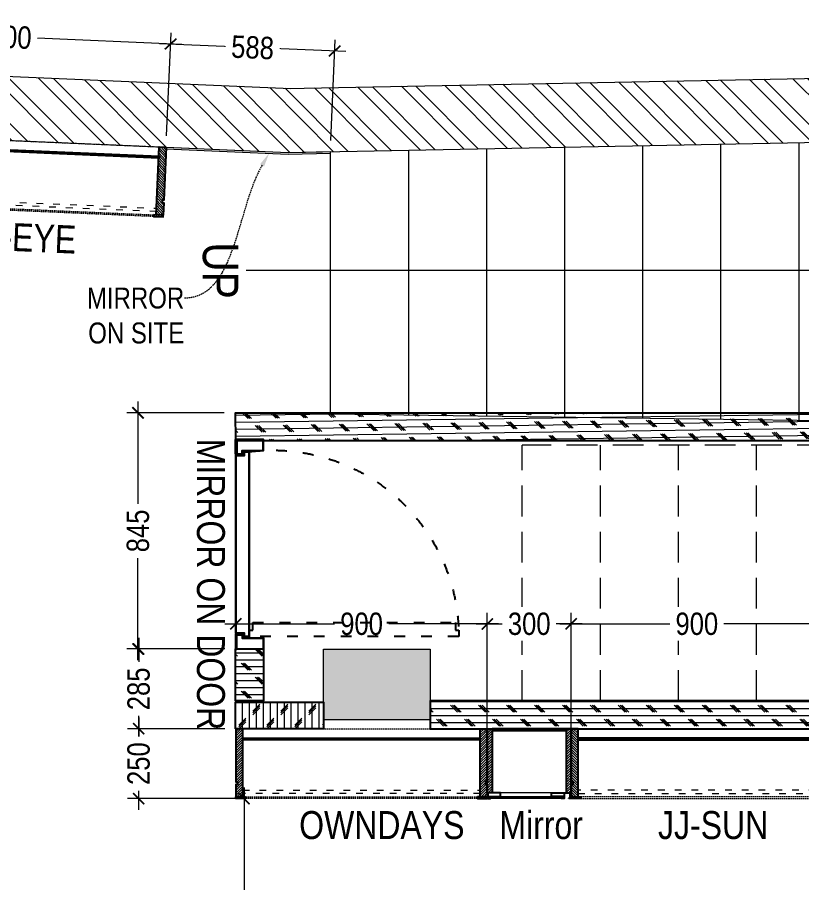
# Model space of a CAD drawing. Extents: x 8885 to 22004, y -1013833 to -999816.
# Drawn here: x 14774 to 17582, y -1010573 to -1007476 of the extents above; entities that cross this region are included whole.
import ezdxf
from ezdxf import colors
from ezdxf.entities.mleader import LeaderData, LeaderLine
from ezdxf.lldxf.tags import DXFTag
from ezdxf.math import Vec2, Vec3

# ---------------------------------------------------------------- set-up
doc = ezdxf.new("R2010")
doc.units = 0
doc.header["$LTSCALE"] = 40
doc.header["$MEASUREMENT"] = 0
doc.header["$PDMODE"] = 3
for name, pattern in [('a_p6_plan_L18$0$HIDDEN', [0.375, 0.25, -0.125]), ('ACAD_ISO03W100', [30, 12, -18]), ('HIDDEN', [0.375, 0.25, -0.125]), ('HIDDEN2', [0.1875, 0.125, -0.0625])]:
    doc.linetypes.add(name, pattern=pattern)
for name, color, linetype, lineweight in [('A-WALL-MASY', 1, 'Continuous', 9), ('Column', 243, 'Continuous', 9), ('Column hatch', 8, 'Continuous', 9), ('dimensions', 149, 'Continuous', 5), ('Floor-Unit', 1, 'Continuous', 13), ('IM-ANNO-HATCH', 8, 'Continuous', 5), ('LENS_PARTITION', 21, 'Continuous', 25), ('LENS_TEXT', 31, 'HIDDEN2', 5), ('LN-DIMENSION', 252, 'Continuous', 5), ('LN-ELEVATION-1', 81, 'Continuous', 25), ('LN-ELEVATION-2', 103, 'Continuous', 20), ('LN-ELEVATION-3', 125, 'a_p6_plan_L18$0$HIDDEN', 18), ('LN-ELEVATION-4', 145, 'Continuous', 13), ('LN-HATCH', 251, 'Continuous', 0), ('Mirror', 4, 'Continuous', 15), ('Paneling', 34, 'Continuous', 5), ('Steps', 4, 'Continuous', 9), ('wall hatch', 22, 'Continuous', 9)]:
    doc.layers.add(name, color=color, linetype=linetype, lineweight=lineweight)
doc.styles.get("Standard").update_dxf_attribs({"font": 'ARIALN.TTF'})
tags = doc.linetypes.add('DASHED2', pattern=[0.375, 0.25, -0.125]).pattern_tags.tags
tags[6:7] = [DXFTag(74, 4), DXFTag(75, 0), DXFTag(340, '0'), DXFTag(46, 1.0), DXFTag(50, 0.0), DXFTag(44, 0.0), DXFTag(45, 0.0)]
tags[4:5] = [DXFTag(74, 4), DXFTag(75, 0), DXFTag(340, '0'), DXFTag(46, 1.0), DXFTag(50, 0.0), DXFTag(44, 0.0), DXFTag(45, 0.0)]
doc.dimstyles.new('Working', dxfattribs={"dimscale": 0.8, "dimtxt": 100, "dimasz": 50, "dimexe": 50, "dimexo": 50, "dimgap": 0, "dimtad": 0, "dimdec": 0, "dimzin": 0, "dimdsep": 46, "dimtxsty": 'Standard', "dimblk": 'ARCHTICK', "dimcen": 0, "dimdle": 50, "dimclrd": 250, "dimclre": 8, "dimclrt": 7, "dimadec": 0, "dimazin": 0, "dimtfac": 1, "dimtdec": 0, "dimtofl": 0, "dimtmove": 1, "dimatfit": 3, "dimfxl": 3, "dimtolj": 1, "dimlwd": 5, "dimlwe": 0, "dimarcsym": 0})
pattern_1 = [(45, (4208834.247, 1706614.74), (-4.4901280605, 4.4901280605), [])]
pattern_2 = [(45, (4209134.247, 1706614.74), (-4.4901280605, 4.4901280605), [])]
pattern_3 = [(180, (0, 0), (-3e-15, -25), []), (315, (-12.5, 12.5), (50, 50), [35.355339, -35.355339]), (315, (-18.75, 12.5), (50, 50), [35.355339, -35.355339]), (315, (-25, 12.5), (50, 50), [35.355339, -35.355339])]

# ---------------------------------------------------------------- blocks, each defined once
blk = doc.blocks.new('GFHFD')
at = {"layer": 'LN-HATCH', "ltscale": 0.5}
h = blk.add_hatch(dxfattribs=at)
h.set_pattern_fill('ANSI31', color=256, scale=2)
h.set_pattern_definition([(45, (4097187.331, 1708800.267), (-4.4901280605, 4.4901280605), [])])
h.paths.add_polyline_path([(792.1, 220), (792.1, 30), (786.1, 30), (786.1, 20), (792.1, 20), (792.1, -24), (767.1, -24), (767.1, 220)])
h.paths.add_polyline_path([(-382.9, 180), (767.1, 180), (767.1, 186), (-382.9, 186)])
h.paths.add_polyline_path([(757.1, -24), (757.1, -30), (792.1, -30), (792.1, -24)])
h.paths.add_polyline_path([(-407.9, 220), (-407.9, 30), (-401.9, 30), (-401.9, 20), (-407.9, 20), (-407.9, -24), (-382.9, -24), (-382.9, 220)])
h.paths.add_polyline_path([(-372.9, -24), (-372.9, -30), (-407.9, -30), (-407.9, -24)])
at = {"layer": 'LN-ELEVATION-1', "ltscale": 0.5}
for points in [[(-407.9, 220), (-407.9, 30), (-401.9, 30), (-401.9, 20), (-407.9, 20), (-407.9, -24), (-382.9, -24), (-382.9, 220)], [(792.1, 220), (792.1, 30), (786.1, 30), (786.1, 20), (792.1, 20), (792.1, -24), (767.1, -24), (767.1, 220)], [(-382.9, 180), (767.1, 180), (767.1, 186), (-382.9, 186)], [(-372.9, -24), (-372.9, -30), (-407.9, -30), (-407.9, -24)], [(757.1, -24), (757.1, -30), (792.1, -30), (792.1, -24)]]:
    blk.add_lwpolyline(points, close=True, dxfattribs=at)
at = {"layer": 'LN-ELEVATION-3', "ltscale": 0.5}
for p, q in [((767.1, 220), (-382.9, 220)), ((757.1, -24), (-372.9, -24)), ((-372.9, -30), (757.1, -30))]:
    blk.add_line(p, q, dxfattribs=at)
at = {"layer": 'LN-ELEVATION-4', "linetype": 'ACAD_ISO03W100', "ltscale": 0.05}
blk.add_lwpolyline([(767.1, 0), (-382.9, 0), (-382.9, -12), (767.1, -12)], close=True, dxfattribs=at)
blk = doc.blocks.new('GFCHGFD')
at = {"layer": 'LN-HATCH', "ltscale": 0.5}
h = blk.add_hatch(dxfattribs=at)
h.set_pattern_fill('ANSI31', color=256, scale=2)
h.set_pattern_definition([(45, (4060076.63, 1708724.648), (-4.4901280605, 4.4901280605), [])])
h.paths.add_polyline_path([(-144.2, 105.2), (-126.2, 105.2), (-126.2, -123.8), (-144.2, -123.8)])
h.paths.add_polyline_path([(-126.2, 99.2), (137.8, 99.2), (137.8, 105.2), (-126.2, 105.2)])
h.paths.add_polyline_path([(155.8, 105.2), (137.8, 105.2), (137.8, -123.8), (155.8, -123.8)])
at = {"layer": 'LN-ELEVATION-1'}
for points in [[(-144.2, 105.2), (-126.2, 105.2), (-126.2, -123.8), (-144.2, -123.8)], [(-126.2, 99.2), (137.8, 99.2), (137.8, 105.2), (-126.2, 105.2)], [(155.8, 105.2), (137.8, 105.2), (137.8, -123.8), (155.8, -123.8)], [(-97.2, -137.8), (-97.2, -123.8), (-142.2, -123.8), (-142.2, -144.8), (-133.2, -144.8), (-133.2, -143.3), (-140.7, -143.3), (-140.7, -137.8)], [(85.8, -137.8), (85.8, -123.8), (130.8, -123.8), (130.8, -144.8), (121.8, -144.8), (121.8, -143.3), (129.3, -143.3), (129.3, -137.8)], [(147.8, -144.8), (147.8, -143.3), (152.3, -143.3), (152.3, -125.3), (130.8, -125.3), (130.8, -123.8), (153.8, -123.8), (153.8, -144.8)]]:
    blk.add_lwpolyline(points, close=True, dxfattribs=at)
at = {"layer": 'LN-ELEVATION-2'}
blk.add_lwpolyline([(-97.2, -137.8), (85.8, -137.8), (85.8, -123.8), (-97.2, -123.8)], close=True, dxfattribs=at)
at = {"layer": 'LN-ELEVATION-4', "ltscale": 0.5}
blk.add_line((121.8, -144.8), (-133.2, -144.8), dxfattribs=at)
at = {"layer": 'Mirror', "lineweight": 0}
blk.add_lwpolyline([(-140.7, -137.8), (129.3, -137.8), (129.3, -143.3), (-140.7, -143.3)], close=True, dxfattribs=at)
blk = doc.blocks.new('dfbdfhq')
at = {"layer": 'LN-HATCH', "ltscale": 0.5}
h = blk.add_hatch(dxfattribs=at)
h.set_pattern_fill('ANSI31', color=256, scale=50)
h.paths.add_polyline_path([(-911.8, 0), (-911.8, -190), (-905.8, -190), (-905.8, -200), (-911.8, -200), (-911.8, -244), (-886.8, -244), (-886.8, 0)])
h = blk.add_hatch(dxfattribs=at)
h.set_pattern_fill('ANSI31', color=256, scale=2)
h.set_pattern_definition(pattern_1)
h.paths.add_polyline_path([(-11.8, 0), (-11.8, -190), (-17.8, -190), (-17.8, -200), (-11.8, -200), (-11.8, -244), (-36.8, -244), (-36.8, 0)])
h = blk.add_hatch(dxfattribs=at)
h.set_pattern_fill('ANSI31', color=256, scale=2)
h.set_pattern_definition(pattern_2)
h.paths.add_polyline_path([(-36.8, -40), (-886.8, -40), (-886.8, -34), (-36.8, -34)])
h = blk.add_hatch(dxfattribs=at)
h.set_pattern_fill('ANSI31', color=256, scale=2)
h.set_pattern_definition(pattern_2)
h.paths.add_polyline_path([(-876.8, -244), (-876.8, -250), (-911.8, -250), (-911.8, -244)])
h = blk.add_hatch(dxfattribs=at)
h.set_pattern_fill('ANSI31', color=256, scale=2)
h.set_pattern_definition(pattern_1)
h.paths.add_polyline_path([(-46.8, -244), (-46.8, -250), (-11.8, -250), (-11.8, -244)])
at = {"layer": 'LN-ELEVATION-1', "ltscale": 0.5}
for points in [[(-911.8, 0), (-911.8, -190), (-905.8, -190), (-905.8, -200), (-911.8, -200), (-911.8, -244), (-886.8, -244), (-886.8, 0)], [(-11.8, 0), (-11.8, -190), (-17.8, -190), (-17.8, -200), (-11.8, -200), (-11.8, -244), (-36.8, -244), (-36.8, 0)], [(-36.8, -40), (-886.8, -40), (-886.8, -34), (-36.8, -34)], [(-876.8, -244), (-876.8, -250), (-911.8, -250), (-911.8, -244)], [(-46.8, -244), (-46.8, -250), (-11.8, -250), (-11.8, -244)]]:
    blk.add_lwpolyline(points, close=True, dxfattribs=at)
at = {"layer": 'LN-ELEVATION-3', "ltscale": 0.5}
for p, q in [((-886.8, 0), (-36.8, 0)), ((-876.8, -244), (-46.8, -244)), ((-46.8, -250), (-876.8, -250))]:
    blk.add_line(p, q, dxfattribs=at)
at = {"layer": 'LN-ELEVATION-4', "linetype": 'ACAD_ISO03W100', "ltscale": 0.05}
blk.add_lwpolyline([(-886.8, -220), (-36.8, -220), (-36.8, -232), (-886.8, -232)], close=True, dxfattribs=at)
blk = doc.blocks.new('awfefwrea')
at = {"layer": 'Column hatch'}
h = blk.add_hatch(color=256, dxfattribs=at)
h.dxf.hatch_style = 1
h.paths.add_polyline_path([(-5583.1, -2314.9), (-5583.1, -2060.9), (-5651.6, -2060.9), (-5651.6, -2314.9)])
h.paths.add_polyline_path([(-5270.6, -2314.9), (-5270.6, -2060.9), (-5583.1, -2060.9), (-5583.1, -2314.9)])
h.paths.add_polyline_path([(-3611.9, -2449.4), (-3611.9, -2246.2), (-3865.9, -2246.2), (-3865.9, -2449.4)])
h.paths.add_polyline_path([(-1866.9, -2314.9), (-1866.9, -2246.2), (-2146.3, -2246.2), (-2146.3, -2314.9)])
h.paths.add_polyline_path([(-1866.9, -2246.2), (-1866.9, -2060.9), (-2146.3, -2060.9), (-2146.3, -2246.2)])
at = {"layer": 'wall hatch'}
h = blk.add_hatch(dxfattribs=at)
h.set_pattern_fill('ANSI32', color=256, scale=300, angle=269.87)
h.set_pattern_definition([(314.87, (-22742204.96, 1628129.26), (79.7298001, 79.36881616), []), (314.87, (-22742205.08, 1628076.23), (79.7298001, 79.36881616), [])])
h.paths.add_polyline_path([(-2146.3, -1389.1), (-2146.3, -1331.7), (-2306.6, -1331.7), (-2306.6, -1389.1)], flags=17)
h.paths.add_polyline_path([(-1866.9, -1389.1), (-1866.9, -1331.7), (-2146.3, -1331.7), (-2146.3, -1389.1)], flags=17)
h.paths.add_polyline_path([(-12.7, -4499.3), (-12.7, -5591.5), (-11722.3, -5591.5), (-11722.3, -5820.1), (-2146.3, -5820.1), (215.9, -5820.1), (215.9, -4493.8), (0, 0), (-2197.2, -82.5), (-2197.2, 14.9), (-5775.8, -54.7), (-11722.3, 200), (-11722.3, -28.8), (-5778.5, -283.4), (-2425.8, -218.2), (-2425.8, -319.8), (-217.5, -236.9), (-169.4, -1236.7), (-2306.6, -1236.7), (-2306.6, -1331.7), (-1866.9, -1331.7), (-1866.9, -1389.1), (-162.1, -1389.1)])
at = {"layer": 'A-WALL-MASY'}
for p, q in [((-11722.3, 200), (-5768.7, -55)), ((-5782.9, -54.8), (-2197.2, 14.9)), ((-11722.3, -28.8), (-5778.5, -283.4)), ((-5778.5, -283.4), (-2425.8, -218.2))]:
    blk.add_line(p, q, dxfattribs=at)
at = {"layer": 'Column'}
for p, q in [((-5651.6, -2314.9), (-5651.6, -2060.9)), ((-5651.6, -2060.9), (-5270.6, -2060.9)), ((-5270.6, -2060.9), (-5270.6, -2314.9)), ((-5270.6, -2314.9), (-5651.6, -2314.9))]:
    blk.add_line(p, q, dxfattribs=at)
at = {"layer": 'Steps', "ltscale": 500}
for p, q in [((-5348.3, -275), (-5348.3, -1224.1)), ((-5068.9, -269.6), (-5068.9, -1227.9)), ((-4789.5, -264.1), (-4789.5, -1231.7)), ((-4510.1, -258.7), (-4510.1, -1235.5)), ((-4230.7, -253.3), (-4230.7, -1239.3)), ((-3951.3, -247.8), (-3951.3, -1243.1)), ((-5627.7, -280.4), (-5627.7, -1220.2)), ((-3701.4, -706.1), (-5929.2, -706.1)), ((-2554.3, -1262.1), (-5627.7, -1220.2))]:
    blk.add_line(p, q, dxfattribs=at)
at = {"layer": 'Steps', "linetype": 'HIDDEN', "ltscale": 11}
for p, q in [((-1866.9, -1331.7), (-4940.4, -1331.7)), ((-4940.4, -2246.2), (-4940.4, -1331.7)), ((-4661, -2246.2), (-4661, -1331.7)), ((-4381.6, -2246.2), (-4381.6, -1331.7)), ((-4102.2, -2246.2), (-4102.2, -1331.7)), ((-5270.6, -2246.2), (-1866.9, -2246.2))]:
    blk.add_line(p, q, dxfattribs=at)
at = {"layer": 'Steps', "ltscale": 500, "insert": (-5957.1, -605.5), "char_height": 127, "attachment_point": 1, "rotation": 270}
blk.add_mtext_dynamic_manual_height_columns('UP', width=842.174, gutter_width=25.4, heights=[0], dxfattribs=at)
blk = doc.blocks.new('_ArchTick')
at = {"const_width": 0.15}
blk.add_lwpolyline([(-0.5, -0.5), (0.5, 0.5)], dxfattribs=at)
blk = doc.blocks.new('*D41')
at = {"layer": 'Defpoints', "color": 0, "ltscale": 50, "transparency": 16777216}
for p in [(15322.7, -1007571.4), (14108, -1007889.2), (15306.9, -1007940.5)]:
    blk.add_point(p, dxfattribs=at)
at = {"layer": 'dimensions', "color": 8, "linetype": 'DASHED2', "lineweight": 0, "ltscale": 50, "transparency": 16777216}
for p, q in [((14109.7, -1007849.2), (14125.5, -1007480.1)), ((15308.6, -1007900.6), (15324.4, -1007531.5))]:
    blk.add_line(p, q, dxfattribs=at)
at = {"layer": 'dimensions', "color": 250, "linetype": 'DASHED2', "lineweight": 5, "ltscale": 50, "transparency": 16777216}
for p, q in [((14083.8, -1007518.3), (14628.6, -1007541.7)), ((15362.7, -1007573.1), (14817.9, -1007549.8))]:
    blk.add_line(p, q, dxfattribs=at)
at = {"layer": 'dimensions', "color": 250, "lineweight": 5, "ltscale": 50, "transparency": 16777216, "xscale": 40, "yscale": 40, "zscale": 40}
for p, rotation in [((14123.8, -1007520.1), 177.5471581616441), ((15322.7, -1007571.4), 357.5471581616441)]:
    blk.add_blockref('_ArchTick', p, dxfattribs=dict(at, rotation=rotation))
at = {"layer": 'dimensions', "color": 7, "ltscale": 50, "transparency": 16777216, "insert": (14723.3, -1007545.7), "char_height": 80, "attachment_point": 5, "rotation": 357.5472, "bg_fill": 3, "box_fill_scale": 1.25, "bg_fill_color": 9, "bg_fill_true_color": 13158600, "bg_fill_transparency": 0}
blk.add_mtext('\\A1;1200', dxfattribs=at)
blk = doc.blocks.new('*D42')
at = {"layer": 'Defpoints', "color": 0, "ltscale": 50, "transparency": 16777216}
for p in [(15909.8, -1007596.6), (15306.9, -1007940.5), (15894.4, -1007956.3)]:
    blk.add_point(p, dxfattribs=at)
at = {"layer": 'dimensions', "color": 8, "linetype": 'DASHED2', "lineweight": 0, "ltscale": 50, "transparency": 16777216}
for p, q in [((15308.6, -1007900.6), (15324.4, -1007531.5)), ((15896.1, -1007916.3), (15911.5, -1007556.6))]:
    blk.add_line(p, q, dxfattribs=at)
at = {"layer": 'dimensions', "color": 250, "linetype": 'DASHED2', "lineweight": 5, "ltscale": 50, "transparency": 16777216}
for p, q in [((15282.7, -1007569.7), (15543.8, -1007580.9)), ((15949.7, -1007598.3), (15688.7, -1007587.1))]:
    blk.add_line(p, q, dxfattribs=at)
at = {"layer": 'dimensions', "color": 250, "lineweight": 5, "ltscale": 50, "transparency": 16777216, "xscale": 40, "yscale": 40, "zscale": 40}
for p, rotation in [((15322.7, -1007571.4), 177.5471581616441), ((15909.8, -1007596.6), 357.5471581616441)]:
    blk.add_blockref('_ArchTick', p, dxfattribs=dict(at, rotation=rotation))
at = {"layer": 'dimensions', "color": 7, "ltscale": 50, "transparency": 16777216, "insert": (15616.2, -1007584), "char_height": 80, "attachment_point": 5, "rotation": 357.5472, "bg_fill": 3, "box_fill_scale": 1.25, "bg_fill_color": 9, "bg_fill_true_color": 13158600, "bg_fill_transparency": 0}
blk.add_mtext('\\A1;588', dxfattribs=at)
blk = doc.blocks.new('*D79')
at = {"layer": 'Defpoints', "color": 0, "ltscale": 50, "transparency": 16777216}
for p in [(15556.3, -1009736.7), (15208.5, -1010022), (15556.3, -1010022)]:
    blk.add_point(p, dxfattribs=at)
at = {"layer": 'dimensions', "color": 250, "linetype": 'DASHED2', "lineweight": 5, "ltscale": 50, "transparency": 16777216}
for p, q in [((15208.5, -1009696.7), (15208.5, -1009806.1)), ((15208.5, -1010062), (15208.5, -1009952.6))]:
    blk.add_line(p, q, dxfattribs=at)
at = {"layer": 'dimensions', "color": 8, "linetype": 'DASHED2', "lineweight": 0, "ltscale": 50, "transparency": 16777216}
for p, q in [((15516.3, -1009736.7), (15168.5, -1009736.7)), ((15516.3, -1010022), (15168.5, -1010022))]:
    blk.add_line(p, q, dxfattribs=at)
at = {"layer": 'dimensions', "color": 250, "lineweight": 5, "ltscale": 50, "transparency": 16777216, "xscale": 40, "yscale": 40, "zscale": 40}
for p, rotation in [((15208.5, -1009736.7), 90), ((15208.5, -1010022), 270)]:
    blk.add_blockref('_ArchTick', p, dxfattribs=dict(at, rotation=rotation))
at = {"layer": 'dimensions', "color": 7, "ltscale": 50, "transparency": 16777216, "insert": (15208.5, -1009879.4), "char_height": 80, "attachment_point": 5, "rotation": 90, "bg_fill": 3, "box_fill_scale": 1.25, "bg_fill_color": 9, "bg_fill_true_color": 13158600, "bg_fill_transparency": 0}
blk.add_mtext('\\A1;285', dxfattribs=at)
blk = doc.blocks.new('*D80')
at = {"layer": 'Defpoints', "color": 0, "ltscale": 50, "transparency": 16777216}
for p in [(15556.3, -1010022), (15208.5, -1010272), (15591.3, -1010272)]:
    blk.add_point(p, dxfattribs=at)
at = {"layer": 'dimensions', "color": 250, "linetype": 'DASHED2', "lineweight": 5, "ltscale": 50, "transparency": 16777216}
for p, q in [((15208.5, -1009982), (15208.5, -1010074.1)), ((15208.5, -1010312), (15208.5, -1010220))]:
    blk.add_line(p, q, dxfattribs=at)
at = {"layer": 'dimensions', "color": 8, "linetype": 'DASHED2', "lineweight": 0, "ltscale": 50, "transparency": 16777216}
for p, q in [((15516.3, -1010022), (15168.5, -1010022)), ((15551.3, -1010272), (15168.5, -1010272))]:
    blk.add_line(p, q, dxfattribs=at)
at = {"layer": 'dimensions', "color": 250, "lineweight": 5, "ltscale": 50, "transparency": 16777216, "xscale": 40, "yscale": 40, "zscale": 40}
for p, rotation in [((15208.5, -1010022), 90), ((15208.5, -1010272), 270)]:
    blk.add_blockref('_ArchTick', p, dxfattribs=dict(at, rotation=rotation))
at = {"layer": 'dimensions', "color": 7, "ltscale": 50, "transparency": 16777216, "insert": (15208.5, -1010147), "char_height": 80, "attachment_point": 5, "rotation": 90, "bg_fill": 3, "box_fill_scale": 1.25, "bg_fill_color": 9, "bg_fill_true_color": 13158600, "bg_fill_transparency": 0}
blk.add_mtext('\\A1;250', dxfattribs=at)
blk = doc.blocks.new('*D81')
at = {"layer": 'Defpoints', "color": 0, "ltscale": 50, "transparency": 16777216}
for p in [(15591.3, -1010272), (15585.5, -1011504.9), (15730.4, -1011504.9)]:
    blk.add_point(p, dxfattribs=at)
at = {"layer": 'dimensions', "color": 250, "linetype": 'DASHED2', "lineweight": 5, "ltscale": 50, "transparency": 16777216}
for p, q in [((15585.5, -1010232), (15585.5, -1010793.6)), ((15585.5, -1011544.9), (15585.5, -1010983.3))]:
    blk.add_line(p, q, dxfattribs=at)
at = {"layer": 'dimensions', "color": 8, "linetype": 'DASHED2', "lineweight": 0, "ltscale": 50, "transparency": 16777216}
for p, q in [((15585.5, -1010272), (15545.5, -1010272)), ((15690.4, -1011504.9), (15545.5, -1011504.9))]:
    blk.add_line(p, q, dxfattribs=at)
at = {"layer": 'dimensions', "color": 250, "lineweight": 5, "ltscale": 50, "transparency": 16777216, "xscale": 40, "yscale": 40, "zscale": 40}
for p, rotation in [((15585.5, -1010272), 90), ((15585.5, -1011504.9), 270)]:
    blk.add_blockref('_ArchTick', p, dxfattribs=dict(at, rotation=rotation))
at = {"layer": 'dimensions', "color": 7, "ltscale": 50, "transparency": 16777216, "insert": (15585.5, -1010888.5), "char_height": 80, "attachment_point": 5, "rotation": 90, "bg_fill": 3, "box_fill_scale": 1.25, "bg_fill_color": 9, "bg_fill_true_color": 13158600, "bg_fill_transparency": 0}
blk.add_mtext('\\A1;1233', dxfattribs=at)
blk = doc.blocks.new('*D82')
at = {"layer": 'Defpoints', "color": 0, "ltscale": 50, "transparency": 16777216}
for p in [(16456.3, -1009647), (15556.3, -1010266), (16456.3, -1010251)]:
    blk.add_point(p, dxfattribs=at)
at = {"layer": 'dimensions', "color": 8, "linetype": 'DASHED2', "lineweight": 0, "ltscale": 50, "transparency": 16777216}
for p, q in [((15556.3, -1010047), (15556.3, -1009607)), ((16456.3, -1010047), (16456.3, -1009607))]:
    blk.add_line(p, q, dxfattribs=at)
at = {"layer": 'dimensions', "color": 250, "linetype": 'DASHED2', "lineweight": 5, "ltscale": 50, "transparency": 16777216}
for p, q in [((15516.3, -1009647), (15933.9, -1009647)), ((16496.3, -1009647), (16078.6, -1009647))]:
    blk.add_line(p, q, dxfattribs=at)
at = {"layer": 'dimensions', "color": 250, "lineweight": 5, "ltscale": 50, "transparency": 16777216, "xscale": 40, "yscale": 40, "zscale": 40, "rotation": 180}
blk.add_blockref('_ArchTick', (15556.3, -1009647), dxfattribs=at)
at = {"layer": 'dimensions', "color": 250, "lineweight": 5, "ltscale": 50, "transparency": 16777216, "xscale": 40, "yscale": 40, "zscale": 40}
blk.add_blockref('_ArchTick', (16456.3, -1009647), dxfattribs=at)
at = {"layer": 'dimensions', "color": 7, "ltscale": 50, "transparency": 16777216, "insert": (16006.3, -1009647), "char_height": 80, "attachment_point": 5, "bg_fill": 3, "box_fill_scale": 1.25, "bg_fill_color": 9, "bg_fill_true_color": 13158600, "bg_fill_transparency": 0}
blk.add_mtext('\\A1;900', dxfattribs=at)
blk = doc.blocks.new('*D83')
at = {"layer": 'Defpoints', "color": 0, "ltscale": 50, "transparency": 16777216}
for p in [(16756.3, -1009647), (16456.3, -1010251), (16756.3, -1010244)]:
    blk.add_point(p, dxfattribs=at)
at = {"layer": 'dimensions', "color": 8, "linetype": 'DASHED2', "lineweight": 0, "ltscale": 50, "transparency": 16777216}
for p, q in [((16456.3, -1010047), (16456.3, -1009607)), ((16756.3, -1010047), (16756.3, -1009607))]:
    blk.add_line(p, q, dxfattribs=at)
at = {"layer": 'dimensions', "color": 250, "linetype": 'DASHED2', "lineweight": 5, "ltscale": 50, "transparency": 16777216}
for p, q in [((16416.3, -1009647), (16533.9, -1009647)), ((16796.3, -1009647), (16678.6, -1009647))]:
    blk.add_line(p, q, dxfattribs=at)
at = {"layer": 'dimensions', "color": 250, "lineweight": 5, "ltscale": 50, "transparency": 16777216, "xscale": 40, "yscale": 40, "zscale": 40, "rotation": 180}
blk.add_blockref('_ArchTick', (16456.3, -1009647), dxfattribs=at)
at = {"layer": 'dimensions', "color": 250, "lineweight": 5, "ltscale": 50, "transparency": 16777216, "xscale": 40, "yscale": 40, "zscale": 40}
blk.add_blockref('_ArchTick', (16756.3, -1009647), dxfattribs=at)
at = {"layer": 'dimensions', "color": 7, "ltscale": 50, "transparency": 16777216, "insert": (16606.3, -1009647), "char_height": 80, "attachment_point": 5, "bg_fill": 3, "box_fill_scale": 1.25, "bg_fill_color": 9, "bg_fill_true_color": 13158600, "bg_fill_transparency": 0}
blk.add_mtext('\\A1;300', dxfattribs=at)
blk = doc.blocks.new('*D84')
at = {"layer": 'Defpoints', "color": 0, "ltscale": 50, "transparency": 16777216}
for p in [(17656.3, -1009647), (16756.3, -1010244), (17656.3, -1010244)]:
    blk.add_point(p, dxfattribs=at)
at = {"layer": 'dimensions', "color": 8, "linetype": 'DASHED2', "lineweight": 0, "ltscale": 50, "transparency": 16777216}
for p, q in [((16756.3, -1010047), (16756.3, -1009607)), ((17656.3, -1010047), (17656.3, -1009607))]:
    blk.add_line(p, q, dxfattribs=at)
at = {"layer": 'dimensions', "color": 250, "linetype": 'DASHED2', "lineweight": 5, "ltscale": 50, "transparency": 16777216}
for p, q in [((16716.3, -1009647), (17133.9, -1009647)), ((17696.3, -1009647), (17278.6, -1009647))]:
    blk.add_line(p, q, dxfattribs=at)
at = {"layer": 'dimensions', "color": 250, "lineweight": 5, "ltscale": 50, "transparency": 16777216, "xscale": 40, "yscale": 40, "zscale": 40, "rotation": 180}
blk.add_blockref('_ArchTick', (16756.3, -1009647), dxfattribs=at)
at = {"layer": 'dimensions', "color": 250, "lineweight": 5, "ltscale": 50, "transparency": 16777216, "xscale": 40, "yscale": 40, "zscale": 40}
blk.add_blockref('_ArchTick', (17656.3, -1009647), dxfattribs=at)
at = {"layer": 'dimensions', "color": 7, "ltscale": 50, "transparency": 16777216, "insert": (17206.3, -1009647), "char_height": 80, "attachment_point": 5, "bg_fill": 3, "box_fill_scale": 1.25, "bg_fill_color": 9, "bg_fill_true_color": 13158600, "bg_fill_transparency": 0}
blk.add_mtext('\\A1;900', dxfattribs=at)
blk = doc.blocks.new('*D128')
at = {"layer": 'Defpoints', "color": 0, "ltscale": 50, "transparency": 16777216}
for p in [(15206, -1008891.5), (15554.8, -1008891.5), (15556.3, -1009736.7)]:
    blk.add_point(p, dxfattribs=at)
at = {"layer": 'dimensions', "color": 250, "linetype": 'DASHED2', "lineweight": 5, "ltscale": 50, "transparency": 16777216}
for p, q in [((15206, -1008851.5), (15206, -1009241.4)), ((15206, -1009776.7), (15206, -1009386.8))]:
    blk.add_line(p, q, dxfattribs=at)
at = {"layer": 'dimensions', "color": 8, "linetype": 'DASHED2', "lineweight": 0, "ltscale": 50, "transparency": 16777216}
for p, q in [((15514.8, -1008891.5), (15166, -1008891.5)), ((15516.3, -1009736.7), (15166, -1009736.7))]:
    blk.add_line(p, q, dxfattribs=at)
at = {"layer": 'dimensions', "color": 250, "lineweight": 5, "ltscale": 50, "transparency": 16777216, "xscale": 40, "yscale": 40, "zscale": 40}
for p, rotation in [((15206, -1008891.5), 90), ((15206, -1009736.7), 270)]:
    blk.add_blockref('_ArchTick', p, dxfattribs=dict(at, rotation=rotation))
at = {"layer": 'dimensions', "color": 7, "ltscale": 50, "transparency": 16777216, "insert": (15206, -1009314.1), "char_height": 80, "attachment_point": 5, "rotation": 90, "bg_fill": 3, "box_fill_scale": 1.25, "bg_fill_color": 9, "bg_fill_true_color": 13158600, "bg_fill_transparency": 0}
blk.add_mtext('\\A1;845', dxfattribs=at)
blk = doc.blocks.new('door finish mr')
at = {"layer": 'LENS_PARTITION'}
for points in [[(-9878.8, -487864.1), (-9878.8, -487916.1), (-9898.6, -487916.1), (-9898.6, -487904.1), (-9923.8, -487904.1), (-9973.8, -487904.1), (-9973.8, -487864.1)], [(-9878.8, -487864.1), (-9878.8, -487915.1), (-9897.6, -487915.1), (-9897.6, -487903.1), (-9923.8, -487903.1), (-9972.8, -487903.1), (-9972.8, -487864.1)], [(-9873.8, -487864.1), (-9878.8, -487864.1), (-9878.8, -487916.1), (-9873.8, -487916.1)], [(-9873.8, -488559.1), (-9901.6, -488559.1), (-9901.6, -488571.1), (-9923.8, -488571.1), (-9923.8, -487907.1), (-9901.6, -487907.1), (-9901.6, -487919.1), (-9873.8, -487919.1)], [(-9874.8, -488556.1), (-9904.6, -488556.1), (-9904.6, -488568.1), (-9922.8, -488568.1), (-9922.8, -487910.1), (-9904.6, -487910.1), (-9904.6, -487922.1), (-9874.8, -487922.1)], [(-9878.8, -488614.1), (-9878.8, -488562.1), (-9898.6, -488562.1), (-9898.6, -488574.1), (-9923.8, -488574.1), (-9973.8, -488574.1), (-9973.8, -488614.1)], [(-9878.8, -488614.1), (-9878.8, -488563.1), (-9897.6, -488563.1), (-9897.6, -488575.1), (-9923.8, -488575.1), (-9972.8, -488575.1), (-9972.8, -488614.1)], [(-9873.8, -488614.1), (-9878.8, -488614.1), (-9878.8, -488562.1), (-9873.8, -488562.1)]]:
    blk.add_lwpolyline(points, close=True, dxfattribs=at)
for points in [[(-9922.8, -487910.1), (-9922.8, -487907.1)], [(-9904.6, -487910.1), (-9901.6, -487907.1)], [(-9904.6, -487922.1), (-9901.6, -487919.1)], [(-9904.6, -488556.1), (-9901.6, -488559.1)], [(-9922.8, -488568.1), (-9922.8, -488571.1)], [(-9901.6, -488571.1), (-9904.6, -488568.1)]]:
    blk.add_lwpolyline(points, dxfattribs=at)
at = {"layer": 'LN-DIMENSION', "color": 240, "linetype": 'ACAD_ISO03W100', "lineweight": 25, "ltscale": 0.08, "true_color": 0xed1f24}
blk.add_lwpolyline([(-10660.8, -488519.1), (-10660.8, -488546.9), (-10672.8, -488546.9), (-10672.8, -488569.1), (-9923.8, -488569.1), (-9923.8, -488546.9), (-9935.8, -488546.9), (-9935.8, -488519.1)], close=True, dxfattribs=at)
blk.add_arc((-10007.9, -488567.7), 665, 82.7311, 178.2121, dxfattribs=at)

msp = doc.modelspace()

# ---------------------------------------------------------------- hatches: boundary and pattern name
at = {"layer": 'IM-ANNO-HATCH'}
h = msp.add_hatch(dxfattribs=at)
h.set_pattern_fill('CORK', color=256, scale=200, angle=180.7805)
h.set_pattern_definition([(180.7804912, (-13741.394, -305.489), (0.340543, -24.9976805), []), (315.780491, (-13754.06, -293.16), (49.314275, 50.676447), [35.355339, -35.355339]), (315.780491, (-13760.31, -293.245), (49.314275, 50.676447), [35.355339, -35.355339]), (315.780491, (-13766.56, -293.33), (49.314275, 50.676447), [35.355339, -35.355339])])
h.paths.add_polyline_path([(19215.3, -1008891.5), (19215.3, -1008991.5), (15556.2, -1008991.5), (15554.8, -1008891.5)])
h = msp.add_hatch(dxfattribs=at)
h.set_pattern_fill('CORK', color=256, scale=200, angle=270)
h.set_pattern_definition([(270, (-994120.219, -1025796.992), (25, -5e-15), []), (45, (-994132.72, -1025809.49), (-50, 50), [35.355339, -35.355339]), (45, (-994132.72, -1025815.74), (-50, 50), [35.355339, -35.355339]), (45, (-994132.72, -1025821.99), (-50, 50), [35.355339, -35.355339])])
h.paths.add_polyline_path([(15554.8, -1010022), (15554.8, -1009926.5), (15870.5, -1009926.5), (15870.5, -1010022)])
h = msp.add_hatch(dxfattribs=at)
h.set_pattern_fill('CORK', color=256, scale=200, angle=180)
h.set_pattern_definition(pattern_3)
h.paths.add_polyline_path([(16251.5, -1010022), (17656.3, -1010022), (17656.3, -1009922), (16251.5, -1009922)])

# ---------------------------------------------------------------- linework, layer by layer
at = {"layer": 'LENS_PARTITION'}
for points in [[(19215.3, -1008891.5), (19215.3, -1008991.5), (15556.2, -1008991.5), (15554.8, -1008891.5)], [(15554.8, -1010022), (15554.8, -1009926.5), (15870.5, -1009926.5), (15870.5, -1010022)], [(16251.5, -1010022), (17656.3, -1010022), (17656.3, -1009922), (16251.5, -1009922)]]:
    msp.add_lwpolyline(points, close=True, dxfattribs=at)

# ---------------------------------------------------------------- block references
msp.add_blockref('awfefwrea', (21522.1, -1007675.9))
at = {"layer": 'Floor-Unit', "xscale": -1, "rotation": 357.5477729741831}
msp.add_blockref('GFHFD', (14889.9, -1008142.9), dxfattribs=at)
at = {"layer": 'Floor-Unit'}
for name, p in [('dfbdfhq', (16468.1, -1010022)), ('GFCHGFD', (16600.4, -1010127.2))]:
    msp.add_blockref(name, p, dxfattribs=at)
at = {"layer": 'Floor-Unit', "xscale": -1}
msp.add_blockref('dfbdfhq', (16744.5, -1010022), dxfattribs=at)

# ---------------------------------------------------------------- texts
at = {"layer": 'LENS_TEXT', "linetype": 'Continuous', "ltscale": 3, "insert": (14725.2, -1008261.5), "char_height": 100, "width": 244.677, "attachment_point": 5, "rotation": 357.5478}
msp.add_mtext('\\pxql;JJ-EYE', dxfattribs=at)
at = {"layer": 'LENS_TEXT', "linetype": 'Continuous', "ltscale": 3, "char_height": 100, "attachment_point": 5}
for s, insert, width in [('\\pxql;OWNDAYS', (15990.8, -1010367.6), 415.753), ('\\pxql;Mirror', (16621.9, -1010367.6), 244.677), ('\\pxql;JJ-SUN', (17189.7, -1010367.6), 244.677)]:
    msp.add_mtext(s, dxfattribs=dict(at, insert=insert, width=width))

# ---------------------------------------------------------------- next in the draw order: dimensions: what is measured, and where the dimension line sits
at = {"layer": 'dimensions', "ltscale": 50}
for base, p1, p2, angle, picture, middle in [((15322.7, -1007571.4), (14108, -1007889.2), (15306.9, -1007940.5), 177.5472, '*D41', (14723.3, -1007545.7)), ((15208.5, -1010022), (15556.3, -1009736.7), (15556.3, -1010022), 90, '*D79', (15208.5, -1009879.4))]:
    dim = msp.add_linear_dim(base=base, p1=p1, p2=p2, angle=angle, dimstyle='Working', override={"dimfxl": 500, "dimfxlon": 1, "dimtfill": 1, "dimarcsym": 1}, dxfattribs=at)
    dim.commit()
    dim.dimension.update_dxf_attribs({"geometry": picture, "text_midpoint": middle})

# ---------------------------------------------------------------- next in the draw order: dimensions: what is measured, and where the dimension line sits
for base, p1, p2, angle, picture, middle in [((15909.8, -1007596.6), (15306.9, -1007940.5), (15894.4, -1007956.3), 177.5472, '*D42', (15616.2, -1007584)), ((15208.5, -1010272), (15556.3, -1010022), (15591.3, -1010272), 90, '*D80', (15208.5, -1010147))]:
    dim = msp.add_linear_dim(base=base, p1=p1, p2=p2, angle=angle, dimstyle='Working', override={"dimfxl": 500, "dimfxlon": 1, "dimtfill": 1, "dimarcsym": 1}, dxfattribs=at)
    dim.commit()
    dim.dimension.update_dxf_attribs({"geometry": picture, "text_midpoint": middle})

# ---------------------------------------------------------------- next in the draw order: linework, layer by layer
at = {"layer": 'Mirror', "lineweight": 0}
for points in [[(15306.6, -1007946.5), (15743.6, -1007965.2), (15894.5, -1007962.3)], [(15306.9, -1007940.5), (15743.7, -1007959.2), (15894.4, -1007956.3)]]:
    msp.add_lwpolyline(points, dxfattribs=at)

# ---------------------------------------------------------------- next in the draw order: dimensions: what is measured, and where the dimension line sits
at = {"layer": 'dimensions', "ltscale": 50}
dim = msp.add_linear_dim(base=(15585.5, -1011504.9), p1=(15591.3, -1010272), p2=(15730.4, -1011504.9), angle=90, dimstyle='Working', override={"dimfxl": 500, "dimfxlon": 1, "dimtfill": 1, "dimarcsym": 1}, dxfattribs=at)
dim.commit()
dim.dimension.update_dxf_attribs({"geometry": '*D81', "text_midpoint": (15585.5, -1010888.5)})

# ---------------------------------------------------------------- next in the draw order: leaders
at = {"layer": 'LENS_TEXT', "linetype": 'Continuous', "ltscale": 3}
ml = msp.add_multileader_mtext('Standard', dxfattribs=at)
ml.set_content('{\\C256;MIRROR ON SITE}', color=1)
ml.set_leader_properties(color=256, linetype='ByLayer', lineweight=-1)
ml.build(insert=Vec2(0, 0))
ml.multileader.update_dxf_attribs({"leader_type": 2, "dogleg_length": 0.36, "arrow_head_size": 50})
ctx = ml.context
ctx.base_point, ctx.char_height, ctx.arrow_head_size, ctx.landing_gap_size, ctx.plane_origin = Vec3(15030.6, -1008481.2), 75, 50, 0.09, Vec3(15997.4, -1007753.2)
ctx.text_align_type = 2
notes = []
notes.append((ctx, [(0, (1, 1, 0), (15372, -1008481.2), (-1, 0), 0.36, [(1, [(15675.6, -1007962.3)], 0, [])])]))
ctx.mtext.insert, ctx.mtext.width, ctx.mtext.alignment, ctx.mtext.flow_direction = Vec3(15371.5, -1008443.1), 456.312, 3, 5
for ctx, leaders in notes:
    for number, flags, end, landing, length, lines in leaders:
        leader = LeaderData()
        leader.index, (leader.has_last_leader_line, leader.has_dogleg_vector, leader.attachment_direction) = number, flags
        leader.last_leader_point, leader.dogleg_vector, leader.dogleg_length = Vec3(end), Vec3(landing), length
        for number, points, colour, breaks in lines:
            line = LeaderLine()
            line.index, line.vertices, line.color, line.breaks = number, Vec3.list(points), colors.encode_raw_color(colour), breaks
            leader.lines.append(line)
        ctx.leaders.append(leader)

# ---------------------------------------------------------------- next in the draw order: dimensions: what is measured, and where the dimension line sits
at = {"layer": 'dimensions', "ltscale": 50}
dim = msp.add_linear_dim(base=(16456.3, -1009647), p1=(15556.3, -1010266), p2=(16456.3, -1010251), dimstyle='Working', override={"dimfxl": 500, "dimfxlon": 1, "dimtfill": 1, "dimarcsym": 1}, dxfattribs=at)
dim.commit()
dim.dimension.update_dxf_attribs({"geometry": '*D82', "text_midpoint": (16006.3, -1009647)})

# ---------------------------------------------------------------- next in the draw order: hatches: boundary and pattern name
at = {"layer": 'IM-ANNO-HATCH'}
h = msp.add_hatch(dxfattribs=at)
h.set_pattern_fill('CORK', color=256, scale=200, angle=180)
h.set_pattern_definition(pattern_3)
h.paths.add_polyline_path([(15554.8, -1009736.7), (15654.8, -1009736.7), (15654.8, -1009922), (15554.8, -1009922)])

# ---------------------------------------------------------------- next in the draw order: linework, layer by layer
at = {"layer": 'LENS_PARTITION'}
msp.add_lwpolyline([(15554.8, -1009736.7), (15654.8, -1009736.7), (15654.8, -1009922), (15554.8, -1009922)], close=True, dxfattribs=at)

# ---------------------------------------------------------------- next in the draw order: dimensions: what is measured, and where the dimension line sits
at = {"layer": 'dimensions', "ltscale": 50}
dim = msp.add_linear_dim(base=(16756.3, -1009647), p1=(16456.3, -1010251), p2=(16756.3, -1010244), dimstyle='Working', override={"dimfxl": 500, "dimfxlon": 1, "dimtfill": 1, "dimarcsym": 1}, dxfattribs=at)
dim.commit()
dim.dimension.update_dxf_attribs({"geometry": '*D83', "text_midpoint": (16606.3, -1009647)})

# ---------------------------------------------------------------- next in the draw order: dimensions: what is measured, and where the dimension line sits
dim = msp.add_linear_dim(base=(15206, -1008891.5), p1=(15556.3, -1009736.7), p2=(15554.8, -1008891.5), angle=90, dimstyle='Working', override={"dimfxl": 500, "dimfxlon": 1, "dimtfill": 1, "dimarcsym": 1}, dxfattribs=at)
dim.commit()
dim.dimension.update_dxf_attribs({"geometry": '*D128', "text_midpoint": (15206, -1009314.1)})
dim = msp.add_linear_dim(base=(17656.3, -1009647), p1=(16756.3, -1010244), p2=(17656.3, -1010244), dimstyle='Working', override={"dimfxl": 500, "dimfxlon": 1, "dimtfill": 1, "dimarcsym": 1}, dxfattribs=at)
dim.commit()
dim.dimension.update_dxf_attribs({"geometry": '*D84', "text_midpoint": (17206.3, -1009647)})

# ---------------------------------------------------------------- next in the draw order: block references
at = {"layer": 'Paneling', "xscale": -1}
msp.add_blockref('door finish mr', (5681.1, -521122.7), dxfattribs=at)

# ---------------------------------------------------------------- next in the draw order: texts
at = {"layer": 'LENS_TEXT', "linetype": 'Continuous', "ltscale": 3, "insert": (15466.4, -1009505.8), "char_height": 100, "width": 1184.694, "attachment_point": 5, "rotation": 270}
msp.add_mtext('\\pxqc;MIRROR ON DOOR', dxfattribs=at)

doc.saveas('drawing.dxf')
